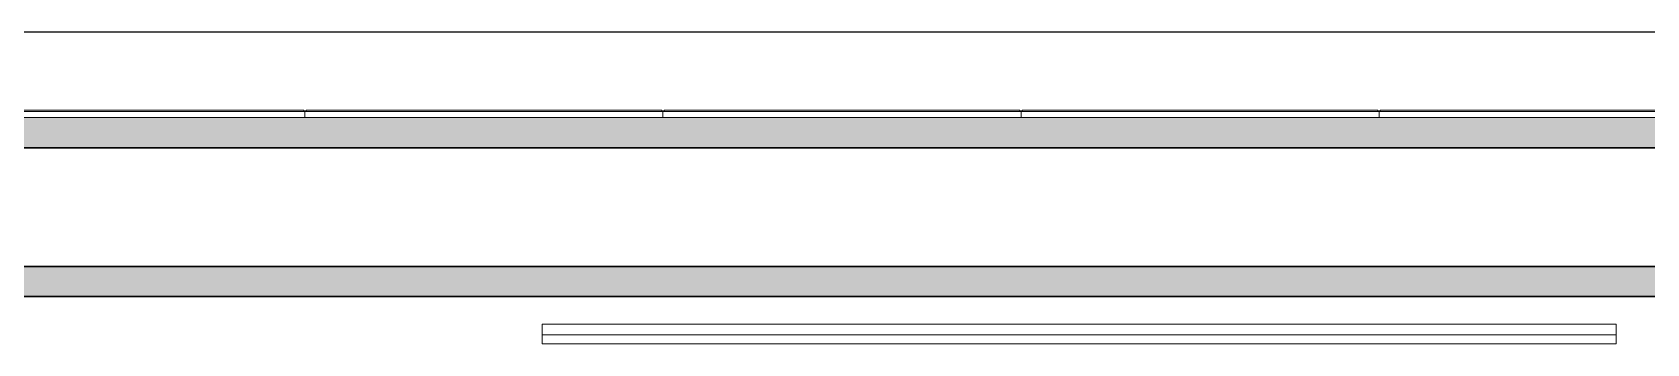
# Model space of a CAD drawing. Header units: millimetres. Extents: x 155927 to 295199, y -4084 to 97293.
# Drawn here: x 206661 to 212072, y 14950 to 15993 of the extents above; entities that cross this region are included whole.
import ezdxf

# ---------------------------------------------------------------- set-up
doc = ezdxf.new("R2010")
doc.units = ezdxf.units.MM
doc.header["$MEASUREMENT"] = 0
doc.layers.get('0').update_dxf_attribs({"linetype": 'CONTINUOUS'})
for name, color, linetype, lineweight in [('A-GENM', 8, 'CONTINUOUS', 9), ('A-WALL-PATT', 7, 'CONTINUOUS', 9), ('I-FURN', 8, 'CONTINUOUS', 9), ('I-WALL', 7, 'CONTINUOUS', 9)]:
    doc.layers.add(name, color=color, linetype=linetype, lineweight=lineweight)

msp = doc.modelspace()

# ---------------------------------------------------------------- hatches: boundary and pattern name
at = {"layer": 'A-WALL-PATT'}
for points in [[(218904.3, 15606.6), (219005.3, 15606.6), (219005.3, 15707.6), (201930.8, 15707.6), (201930.8, 15606.6), (217998.8, 15606.6)], [(210566.9, 15107.6), (218904.3, 15107.6), (218904.3, 15208.6), (203912.8, 15208.6), (203912.8, 15107.6), (209366.2, 15107.6)]]:
    msp.add_hatch(color=256, dxfattribs=at).paths.add_polyline_path(points, flags=0)

# ---------------------------------------------------------------- linework, layer by layer
msp.add_line((216493.8, 15993), (203804.1, 15993))
at = {"layer": 'A-GENM'}
for p, q in [((207574.8, 15727.6), (206374.8, 15727.6)), ((207574.8, 15707.6), (206374.8, 15707.6)), ((206379.8, 15732.6), (207569.8, 15732.6)), ((207569.8, 15732.6), (207574.8, 15727.6)), ((207574.8, 15727.6), (207579.8, 15732.6)), ((208774.8, 15727.6), (207574.8, 15727.6)), ((207574.8, 15727.6), (207574.8, 15707.6)), ((207574.8, 15707.6), (207574.8, 15727.6)), ((208774.8, 15707.6), (207574.8, 15707.6)), ((207579.8, 15732.6), (208769.8, 15732.6)), ((208769.8, 15732.6), (208774.8, 15727.6)), ((208774.8, 15727.6), (208779.8, 15732.6)), ((209974.8, 15727.6), (208774.8, 15727.6)), ((208774.8, 15727.6), (208774.8, 15707.6)), ((208774.8, 15707.6), (208774.8, 15727.6)), ((209974.8, 15707.6), (208774.8, 15707.6)), ((208779.8, 15732.6), (209969.8, 15732.6)), ((209969.8, 15732.6), (209974.8, 15727.6)), ((209974.8, 15727.6), (209979.8, 15732.6)), ((211174.8, 15727.6), (209974.8, 15727.6)), ((209974.8, 15727.6), (209974.8, 15707.6)), ((209974.8, 15707.6), (209974.8, 15727.6)), ((211174.8, 15707.6), (209974.8, 15707.6)), ((209979.8, 15732.6), (211169.8, 15732.6)), ((211169.8, 15732.6), (211174.8, 15727.6)), ((211174.8, 15727.6), (211179.8, 15732.6)), ((212374.8, 15727.6), (211174.8, 15727.6)), ((211174.8, 15727.6), (211174.8, 15707.6)), ((211174.8, 15707.6), (211174.8, 15727.6)), ((212374.8, 15707.6), (211174.8, 15707.6)), ((211179.8, 15732.6), (212369.8, 15732.6))]:
    msp.add_line(p, q, dxfattribs=at)
at = {"layer": 'I-FURN'}
for p, q in [((211970, 15015), (208370, 15015)), ((208370, 15015), (208370, 14980)), ((211970, 14980), (211970, 15015)), ((208370, 14980), (211970, 14980)), ((208370, 14950), (208370, 14980)), ((208370, 14980), (211970, 14980)), ((211970, 14950), (208370, 14950)), ((211970, 14980), (211970, 14950))]:
    msp.add_line(p, q, dxfattribs=at)
at = {"layer": 'I-WALL', "lineweight": 30}
for p, q in [((201930.8, 15606.6), (218904.3, 15606.6)), ((218904.3, 15208.6), (203912.8, 15208.6)), ((203912.8, 15107.6), (218904.3, 15107.6))]:
    msp.add_line(p, q, dxfattribs=at)

doc.saveas('drawing.dxf')
